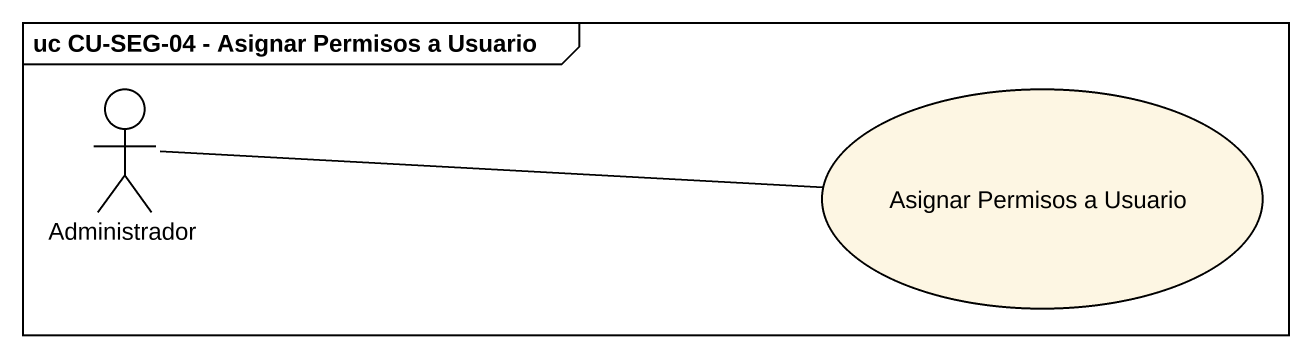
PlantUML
@startuml
mainframe uc CU-SEG-04 - Asignar Permisos a Usuario
actor Administrador
usecase "Asignar Permisos a Usuario" as Asignar_Permisos_a_Usuario
Administrador -right- Asignar_Permisos_a_Usuario
@enduml
